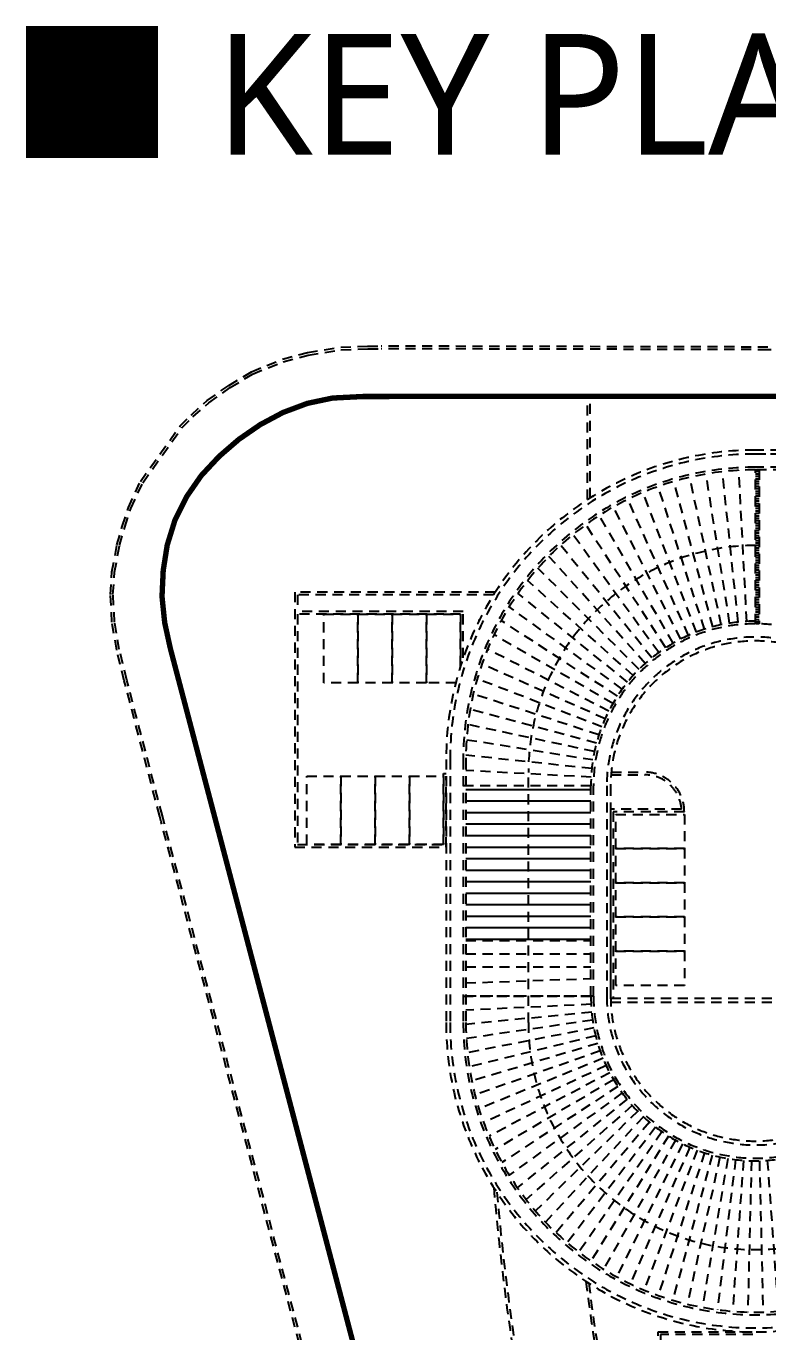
# Model space of a CAD drawing. Header units: millimetres. Extents: x -41190 to 206278, y 985 to 58902.
# Drawn here: x 116482 to 117586, y 17912 to 19857 of the extents above; entities that cross this region are included whole.
import ezdxf
from ezdxf.enums import TextEntityAlignment as Align

# ---------------------------------------------------------------- set-up
doc = ezdxf.new("R2010")
doc.units = ezdxf.units.MM
doc.header["$LTSCALE"] = 100
doc.header["$MEASUREMENT"] = 0
doc.header["$PDSIZE"] = -10
doc.linetypes.add('-HID', pattern=[2.5, 1.5, -1])
doc.layers.get('0').update_dxf_attribs({"linetype": 'CONTINUOUS'})
for name, color, linetype in [('ELE9', 9, 'CONTINUOUS'), ('LAND-3', 9, 'CONTINUOUS'), ('TEXT', 3, 'CONTINUOUS')]:
    doc.layers.add(name, color=color, linetype=linetype)
doc.styles.add('나눔바른고딕', font='NanumBarunGothic.ttf')

# ---------------------------------------------------------------- blocks, each defined once
blk = doc.blocks.new('KEY PLAN_계단실G')
at = {"layer": 'ELE9', "linetype": '-HID', "ltscale": 0.1}
h = blk.add_hatch(dxfattribs=at)
h.set_pattern_fill('ANSI31', color=253, scale=29.4, angle=135)
h.set_pattern_definition([(180, (-8950.4118, -714689.1596), (-2e-16, -3.675), [])])
h.paths.add_polyline_path([(-4131.7, -106.8), (-4137.6, -106.8), (-4137.6, -336.1, -0.003049), (-4134.6, -336.2), (-4131.7, -336.2)])
h = blk.add_hatch(dxfattribs=at)
h.set_pattern_fill('ANSI31', color=253, scale=137.2, angle=135)
h.set_pattern_definition([(180, (-709787.08, -9474.785), (-1e-15, -17.15), [])])
h.paths.add_polyline_path([(-4568.8, -577.2), (-4568.8, -807.8), (-4382.6, -807.8), (-4382.6, -577.2)])
at = {"layer": 'ELE9', "color": 253, "linetype": '-HID', "ltscale": 0.1}
for p, q in [((-3625, -102.9), (-4137.6, -102.9)), ((-4572.7, -538), (-4572.7, -930)), ((-4568.8, -538), (-4568.8, -930)), ((-4382.6, -890.8), (-4382.6, -577.2)), ((-4378.6, -890.8), (-4378.6, -577.2)), ((-4568.8, -870.9), (-4382.6, -864.4))]:
    blk.add_line(p, q, dxfattribs=at)
for points in [[(-4765.8, -1601.3), (-5022.6, -631.1), (-5024.8, -622.9), (-5077.6, -420.9), (-5088.9, -375.4), (-5095.9, -333.9), (-5098.3, -292.7), (-5096, -258.9), (-5088.5, -218.7), (-5080.6, -191.1), (-5071.4, -162.9), (-5053.6, -124.1), (-4994.4, -41.4), (-4978.1, -25.2), (-4954, -3.7), (-4921.8, 18.9), (-4888.3, 39.3), (-4842.1, 57.9), (-4804.5, 68), (-4755.2, 75.7), (-4714.7, 77.5), (-4695.1, 77.5)], [(-4761.7, -1601.3), (-5020.9, -622.3), (-5073.8, -419.9), (-5085, -374.6), (-5092, -333.5), (-5094.4, -292.7), (-5092.1, -259.4), (-5084.7, -219.6), (-5076.9, -192.2), (-5067.8, -164.3), (-5050.2, -126.1), (-4991.4, -43.9), (-4975.4, -28.1), (-4951.5, -6.8), (-4919.7, 15.6), (-4886.6, 35.8), (-4840.8, 54.2), (-4803.7, 64.1), (-4754.8, 71.8), (-4714.6, 73.6), (-4695.1, 73.6)], [(-4118.9, 76), (-4695.1, 77.4)], [(-4118.9, 72.1), (-4695.1, 73.5)], [(-4387.4, -151.1), (-4387.5, 2.6)], [(-4383.5, -148.6), (-4383.6, 2.6)], [(-3625, -83.3), (-4137.6, -83.3)], [(-3621.1, -93.1), (-3621.1, -106.8), (-4137.6, -106.8)], [(-4175.9, -335.2), (-4211.1, -113.1)], [(-4163.2, -333.6), (-4186.7, -109.6)], [(-4150.4, -332.6), (-4162.2, -107.5)], [(-4137.6, -336.1), (-4137.6, -106.8)], [(-4213.3, -344.2), (-4282.3, -131.8)], [(-4201, -340.6), (-4258.9, -124.3)], [(-4188.5, -337.6), (-4235.2, -118)], [(-4237.2, -353.4), (-4327.4, -150.9)], [(-4225.4, -348.5), (-4305.1, -140.7)], [(-4260.1, -365), (-4369.9, -174.8)], [(-4248.8, -358.9), (-4349, -162.2)], [(-4271, -371.7), (-4390, -188.5)], [(-4281.6, -379), (-4409.3, -203.2)], [(-4291.7, -386.8), (-4427.7, -219)], [(-4301.5, -395.1), (-4445, -235.7)], [(-4319.6, -413.3), (-4476.8, -271.8)], [(-4310.8, -404), (-4461.4, -253.3)], [(-4525.1, -289.1), (-4823.6, -289.1), (-4823.6, -668.9), (-4598.2, -668.9), (-4598.2, -563)], [(-4328, -423), (-4491, -291)], [(-4527.6, -293), (-4819.6, -293), (-4819.6, -318)], [(-4335.8, -433.2), (-4504.1, -310.9)], [(-4572.7, -386.9), (-4572.7, -318), (-4819.6, -318)], [(-4572.7, -386.9), (-4572.7, -318), (-4819.6, -318)], [(-4576.6, -398.7), (-4576.6, -321.9), (-4819.6, -321.9), (-4819.6, -664.9), (-4602.1, -664.9), (-4602.1, -559.1), (-4598.2, -559.1)], [(-4583.8, -423.9), (-4627.6, -423.9), (-4627.6, -321.9), (-4576.6, -321.9), (-4576.6, -398.7)], [(-4343, -443.8), (-4516, -331.4)], [(-4349.7, -454.7), (-4526.8, -352.5)], [(-4355.9, -466), (-4536.4, -374)], [(-4361.4, -477.6), (-4544.7, -396)], [(-4366.3, -489.4), (-4551.8, -418.2)], [(-4370.6, -501.5), (-4557.6, -440.7)], [(-4374.2, -513.8), (-4562.3, -463.4)], [(-4377.2, -526.3), (-4565.6, -486.2)], [(-4379.5, -538.9), (-4567.8, -509.1)], [(-4381.2, -551.6), (-4568.7, -531.9)], [(-4382.2, -564.4), (-4568.8, -554.6)], [(-4382.6, -577.2), (-4572.7, -577.2)], [(-4568.8, -807.8), (-4382.6, -807.8)], [(-4568.8, -827.4), (-4382.6, -827.4)], [(-4568.8, -827.4), (-4382.6, -827.4)], [(-4568.8, -847), (-4382.6, -847)], [(-4572.7, -890.8), (-4378.6, -890.8)], [(-4378.6, -890.8), (-4572.7, -890.8)], [(-4382.6, -890.8), (-4568.8, -890.8)], [(-4353.2, -893.8), (-3922, -893.8)], [(-4382.3, -902.7), (-4568.8, -911.7)], [(-4353.2, -899.6), (-3922.1, -899.6)], [(-4381.4, -914.5), (-4568.8, -932.6)], [(-4380, -926.2), (-4568.1, -953.7)], [(-4378, -937.9), (-4566.4, -974.8)], [(-4375.4, -949.5), (-4563.7, -995.9)], [(-4372.3, -960.9), (-4563.7, -1018)], [(-4368.7, -972.1), (-4555.1, -1037.7)], [(-4364.5, -983.2), (-4549.2, -1058.4)], [(-4359.7, -994.1), (-4542.3, -1078.9)], [(-4354.5, -1004.7), (-4534.3, -1099)], [(-4348.7, -1015), (-4525.2, -1118.8)], [(-4342.5, -1025.1), (-4515.2, -1138.2)], [(-4335.8, -1034.8), (-4504.1, -1157.1)], [(-4328.6, -1044.2), (-4492, -1175.5)], [(-4320.9, -1053.3), (-4479, -1193.3)], [(-4312.9, -1062), (-4465.1, -1210.5)], [(-4304.4, -1070.2), (-4450.2, -1227)], [(-4295.5, -1078.1), (-4434.5, -1242.7)], [(-4286.3, -1085.5), (-4417.9, -1257.7)], [(-4276.7, -1092.5), (-4400.5, -1271.8)], [(-4266.8, -1098.9), (-4382.4, -1285)], [(-4256.6, -1104.9), (-4363.6, -1297.2)], [(-4246.1, -1110.4), (-4344.1, -1308.5)], [(-4235.4, -1115.4), (-4324, -1318.8)], [(-4224.4, -1119.9), (-4303.4, -1328.1)], [(-4213.3, -1123.8), (-4282.3, -1336.2)], [(-4201.9, -1127.2), (-4260.7, -1343.3)], [(-4190.4, -1130), (-4238.8, -1349.2)], [(-4178.8, -1132.3), (-4216.7, -1353.9)], [(-4167.1, -1134), (-4194.2, -1357.5)], [(-4155.3, -1135.2), (-4171.6, -1359.9)], [(-4143.5, -1135.7), (-4148.9, -1361.1)], [(-4131.6, -1135.7), (-4126.2, -1361.1)], [(-4119.8, -1135.2), (-4103.5, -1359.9)]]:
    blk.add_lwpolyline(points, dxfattribs=at)
for points in [[(-4118.9, 72, -0.311828), (-3902.6, -77.4, -0.311828)], [(-3625, -77.4), (-4137.6, -77.4, 0.414214), (-4598.2, -538), (-4598.2, -930, 1), (-3677, -930), (-3677, -439)], [(-3922, -83.3), (-4137.6, -83.3, 0.414214), (-4592.3, -538), (-4592.3, -930, 1), (-3682.8, -930), (-3682.8, -439)], [(-3799.5, -577.2), (-3799.5, -930, -1), (-4475.7, -930), (-4475.7, -557.6, -0.414214), (-4137.6, -219.5)], [(-4359, -890.8, 1), (-3916.1, -890.8), (-3916.1, -577.2, 1), (-4359, -577.2), (-4359, -890.8)], [(-4353.2, -890.8, 1), (-3922, -890.8), (-3922, -577.2, 1), (-4353.2, -577.2), (-4353.2, -890.8)], [(-4352.6, -561.1), (-4302.2, -561.1, -0.393426), (-4247.5, -612), (-4353.2, -612), (-4353.2, -894.7)], [(-4352.2, -557.1), (-4302.2, -557.1, -0.414214), (-4243.4, -615.9), (-4349.2, -615.9), (-4349.2, -894.7)], [(-4495.8, -1435.7, -0.017012), (-4527.3, -1175.6, -0.017012)], [(-4491.9, -1434.9, -0.016514), (-4522.7, -1182.6, -0.016514)], [(-4141.5, -1394.5), (-4278.7, -1394.5), (-4278.7, -1500.4), (-4357.2, -1500.4), (-4370.4, -1449.9, -0.009125), (-4390.1, -1315.2, -0.009125)], [(-4385.8, -1318, 0.008891), (-4366.6, -1449.1), (-4354.1, -1496.5), (-4282.6, -1496.5), (-4282.6, -1390.6), (-4141.5, -1390.6)]]:
    blk.add_lwpolyline(points, format="xyb", dxfattribs=at)
for points in [[(-4131.7, -336.2), (-4137.6, -336.2), (-4137.6, -106.8), (-4131.7, -106.8)], [(-4729.5, -423.9), (-4780.4, -423.9), (-4780.4, -321.9), (-4729.5, -321.9)], [(-4678.5, -423.9), (-4729.5, -423.9), (-4729.5, -321.9), (-4678.5, -321.9)], [(-4627.6, -423.9), (-4678.5, -423.9), (-4678.5, -321.9), (-4627.6, -321.9)], [(-4755, -664.9), (-4805.9, -664.9), (-4805.9, -563), (-4755, -563)], [(-4704, -664.9), (-4755, -664.9), (-4755, -563), (-4704, -563)], [(-4653, -664.9), (-4704, -664.9), (-4704, -563), (-4653, -563)], [(-4602.1, -664.9), (-4653, -664.9), (-4653, -563), (-4602.1, -563)], [(-4243.4, -670.8), (-4345.3, -670.8), (-4345.3, -619.9), (-4243.4, -619.9)], [(-4243.4, -721.8), (-4345.3, -721.8), (-4345.3, -670.8), (-4243.4, -670.8)], [(-4243.4, -772.7), (-4345.3, -772.7), (-4345.3, -721.8), (-4243.4, -721.8)], [(-4243.4, -823.7), (-4345.3, -823.7), (-4345.3, -772.7), (-4243.4, -772.7)], [(-4243.4, -874.7), (-4345.3, -874.7), (-4345.3, -823.7), (-4243.4, -823.7)]]:
    blk.add_lwpolyline(points, close=True, dxfattribs=at)
for centre, radius, start, end in [((-4137.6, -538), 435.1, 90, 180), ((-4137.6, -538), 431.2, 90, 180), ((-4137.6, -577.2), 245, 90, 180), ((-4137.6, -577.2), 241.1, 36.6954, 180), ((-4137.6, -890.8), 245, 180, 0), ((-4137.6, -890.8), 241.1, 180, 0), ((-4137.6, -930), 435.1, 180, 360), ((-4137.6, -930), 431.2, 180, 360)]:
    blk.add_arc(centre, radius, start, end, dxfattribs=at)
for p in [(-4379.1, -145.8), (-4548.9, -330.7)]:
    blk.add_point(p, dxfattribs=at)
at = {"layer": 'LAND-3', "color": 253, "ltscale": 0.1, "const_width": 8}
blk.add_lwpolyline([(-2016.7, -0.2), (-3843.7, 0.7), (-4007.5, 2.9), (-4721.7, 2.4), (-4767.3, 0.1), (-4804.8, -7.8), (-4841.2, -21.4), (-4875.1, -39.5), (-4906.9, -61.4), (-4936.2, -86.7), (-4962.9, -115.3), (-4984.9, -147), (-5002.1, -181.7), (-5013.6, -218.7), (-5019.6, -256.6), (-5021.4, -295.6), (-5017.4, -334.4), (-5009.1, -372.4), (-4575.5, -2019.7)], dxfattribs=at)
at = {"layer": 'TEXT', "style": '나눔바른고딕'}
blk.add_text('■ KEY PLAN', height=180, dxfattribs=at).set_placement((-5248.3, 452.4), align=Align.MIDDLE_LEFT)

msp = doc.modelspace()

# ---------------------------------------------------------------- block references
msp.add_blockref('KEY PLAN_계단실G', (121705.4, 19302.6))

doc.saveas('drawing.dxf')
